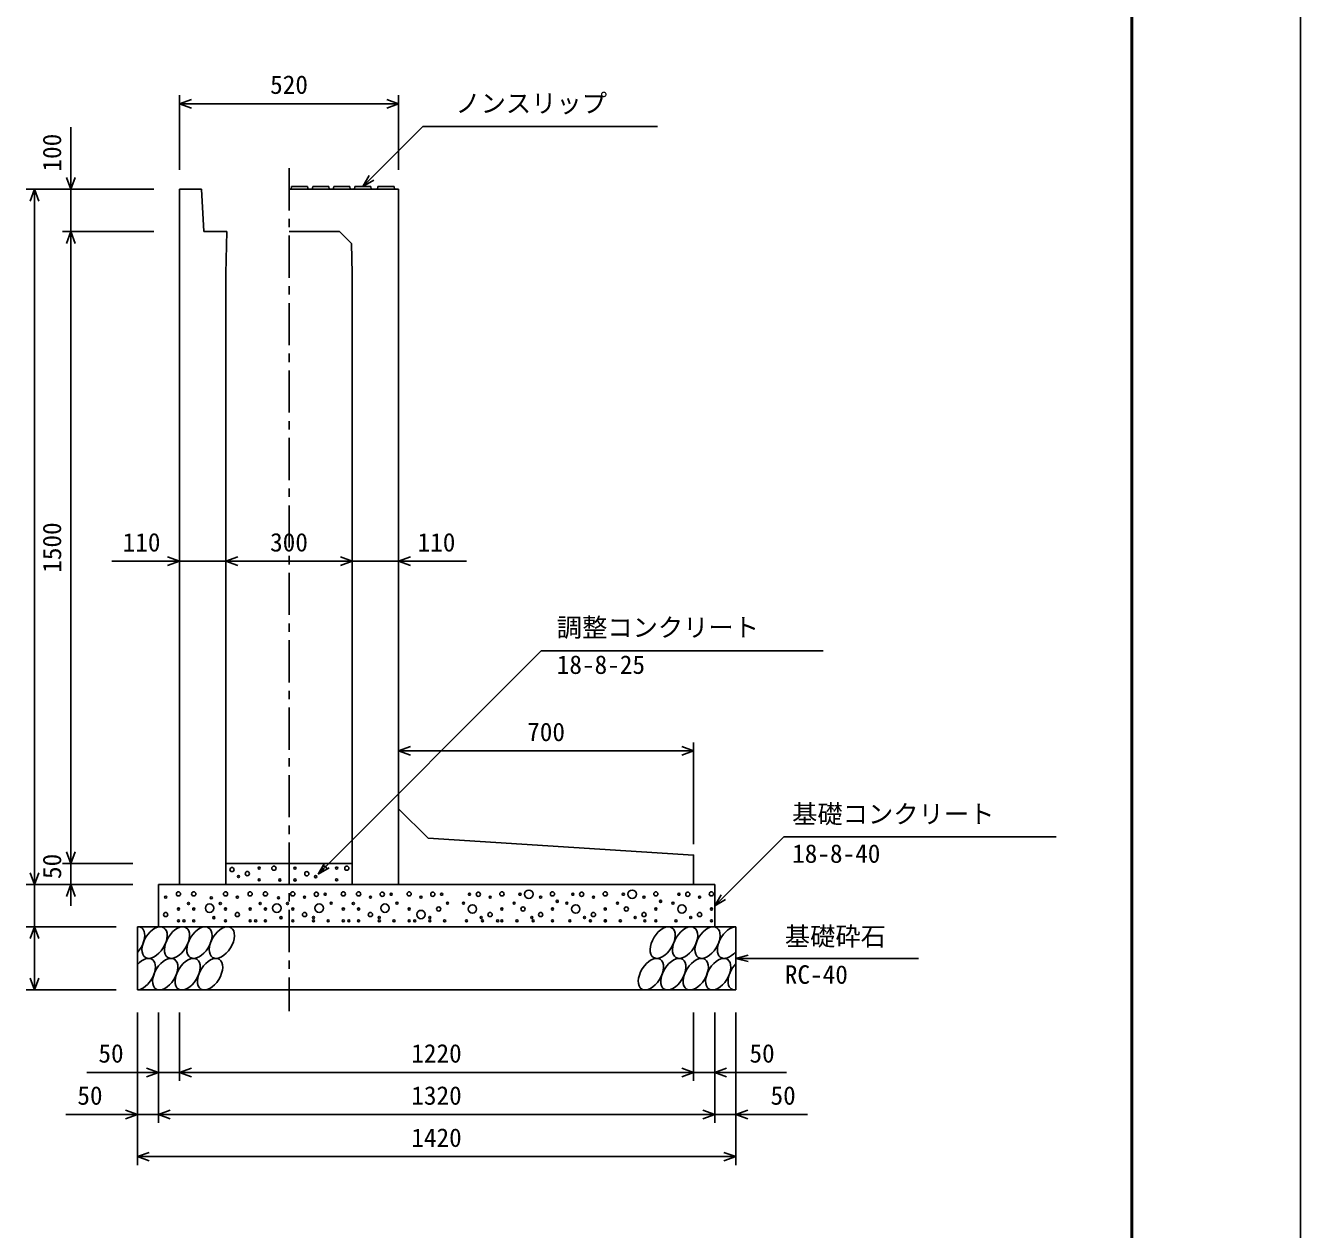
# Model space of a CAD drawing. Units: millimetres, scale not verified. Extents: x -16800 to 16800, y -5940 to 5940.
# Drawn here: x 13775 to 16800, y -2458 to 399 of the extents above; entities that cross this region are included whole.
import ezdxf
from ezdxf.enums import TextEntityAlignment as Align

# ---------------------------------------------------------------- set-up
doc = ezdxf.new("R2010")
doc.units = ezdxf.units.MM
doc.header["$LTSCALE"] = 20
doc.linetypes.add('CHAIN1', pattern=[8, 5, -1, 1, -1])
for name, color, linetype, lineweight in [('0-0_DIM', 7, 'Continuous', 25), ('0-1_Defpoints', 5, 'Continuous', 25), ('0-2_HATCH', 6, 'Continuous', 25), ('0-5_OUTLINE', 3, 'Continuous', 25), ('0-7_WAKU', 3, 'Continuous', 25)]:
    doc.layers.add(name, color=color, linetype=linetype, lineweight=lineweight)
doc.styles.add('ＭＳ ゴシック', font='')
doc.styles.get('ＭＳ ゴシック').set_extended_font_data('MS Gothic')

msp = doc.modelspace()

# ---------------------------------------------------------------- linework, layer by layer
at = {"layer": '0-0_DIM'}
for p, q in [((14140, 233.86), (14140, 57.11)), ((14660, 213.86), (14140, 213.86)), ((14660, 233.86), (14660, 57.11)), ((13882.46, 157.8), (13882.46, 10.65)), ((14575, 17.15), (14717.21, 159.36)), ((15274.1, 159.36), (14717.21, 159.36)), ((14575, 17.15), (14590, 43.13)), ((14575, 17.15), (14600.98, 32.15)), ((13775.8, 10.65), (14079.13, 10.65)), ((13795.8, 10.65), (13795.8, -1639.35)), ((13882.46, -89.35), (13882.46, 10.65)), ((13862.46, -89.35), (14079.13, -89.35)), ((13882.46, -1589.35), (13882.46, -89.35)), ((14140, -872.06), (13979.23, -872.06)), ((14140, -872.06), (14250, -872.06)), ((14250, -872.06), (14550, -872.06)), ((14660, -872.06), (14550, -872.06)), ((14660, -872.06), (14820.77, -872.06)), ((14468.79, -1614.35), (14998.44, -1084.71)), ((14998.44, -1084.71), (15667.64, -1084.71)), ((14660, -1322.06), (15360, -1322.06)), ((15360, -1302.06), (15360, -1543.01)), ((15573.65, -1525.7), (15410, -1689.35)), ((15573.65, -1525.7), (16220.53, -1525.7)), ((13862.46, -1589.35), (14029.13, -1589.35)), ((13882.46, -1589.35), (13882.46, -1639.35)), ((14468.79, -1614.35), (14483.79, -1588.37)), ((14468.79, -1614.35), (14494.78, -1599.35)), ((13775.8, -1639.35), (14029.13, -1639.35)), ((13795.8, -1739.35), (13795.8, -1639.35)), ((13882.46, -1689.35), (13882.46, -1639.35)), ((15410, -1689.35), (15425, -1663.37)), ((15410, -1689.35), (15435.98, -1674.35)), ((13775.8, -1739.35), (13990, -1739.35)), ((13795.8, -1739.35), (13795.8, -1889.35)), ((15460, -1814.35), (15488.98, -1806.59)), ((15460, -1814.35), (15893.31, -1814.35)), ((15460, -1814.35), (15488.98, -1822.12)), ((13775.8, -1889.35), (13990, -1889.35)), ((14040, -2304.87), (14040, -1942.52)), ((14090, -2204.87), (14090, -1942.52)), ((14140, -2104.87), (14140, -1942.52)), ((15360, -2104.87), (15360, -1942.52)), ((15410, -2204.87), (15410, -1942.52)), ((15460, -2304.87), (15460, -1942.52)), ((13920, -2084.87), (14140, -2084.87)), ((14140, -2084.87), (15360, -2084.87)), ((15580, -2084.87), (15360, -2084.87)), ((13870, -2184.87), (14090, -2184.87)), ((14090, -2184.87), (15410, -2184.87)), ((15630, -2184.87), (15410, -2184.87)), ((14040, -2284.87), (15460, -2284.87))]:
    msp.add_line(p, q, dxfattribs=at)
at = {"layer": '0-0_DIM', "linetype": 'CHAIN1'}
msp.add_line((14400, 60.65), (14400, -1939.35), dxfattribs=at)
at = {"layer": '0-0_DIM'}
for points in [[(14168.23, 203.59), (14140.04, 213.86), (14168.23, 224.12)], [(14631.85, 224.12), (14660.04, 213.86), (14631.85, 203.59)], [(13892.72, 38.84), (13882.46, 10.65), (13872.2, 38.84)], [(13806.06, -17.55), (13795.8, 10.65), (13785.54, -17.55)], [(13892.72, -117.55), (13882.46, -89.35), (13872.2, -117.55)], [(14111.81, -861.8), (14140, -872.06), (14111.81, -882.32)], [(14278.19, -882.32), (14250, -872.06), (14278.19, -861.8)], [(14521.81, -861.8), (14550, -872.06), (14521.81, -882.32)], [(14688.19, -861.8), (14660, -872.06), (14688.19, -882.32)], [(14688.19, -1332.32), (14660, -1322.06), (14688.19, -1311.8)], [(15331.81, -1332.32), (15360, -1322.06), (15331.81, -1311.8)], [(13892.72, -1561.16), (13882.46, -1589.35), (13872.2, -1561.16)], [(13806.06, -1611.16), (13795.8, -1639.35), (13785.54, -1611.16)], [(13892.72, -1667.55), (13882.46, -1639.35), (13872.2, -1667.55)], [(13806.06, -1767.55), (13795.8, -1739.35), (13785.54, -1767.55)], [(13806.06, -1861.16), (13795.8, -1889.35), (13785.54, -1861.16)], [(14061.81, -2074.61), (14090, -2084.87), (14061.81, -2095.13)], [(14168.19, -2095.13), (14140, -2084.87), (14168.19, -2074.61)], [(15331.81, -2074.61), (15360, -2084.87), (15331.81, -2095.13)], [(15438.19, -2074.61), (15410, -2084.87), (15438.19, -2095.13)], [(14011.81, -2174.61), (14040, -2184.87), (14011.81, -2195.13)], [(14118.19, -2195.13), (14090, -2184.87), (14118.19, -2174.61)], [(15381.81, -2174.61), (15410, -2184.87), (15381.81, -2195.13)], [(15488.19, -2174.61), (15460, -2184.87), (15488.19, -2195.13)], [(14068.19, -2295.13), (14040, -2284.87), (14068.19, -2274.61)], [(15431.81, -2274.61), (15460, -2284.87), (15431.81, -2295.13)]]:
    msp.add_lwpolyline(points, dxfattribs=at)
at = {"layer": '0-1_Defpoints'}
msp.add_lwpolyline([(0, -5940), (16800, -5940), (16800, 5940), (0, 5940)], close=True, dxfattribs=at)
at = {"layer": '0-2_HATCH'}
for p, q in [((14405, 10.65), (14406, 17.15)), ((14444, 17.15), (14406, 17.15)), ((14445, 10.65), (14444, 17.15)), ((14455, 10.65), (14456, 17.15)), ((14494, 17.15), (14456, 17.15)), ((14495, 10.65), (14494, 17.15)), ((14505, 10.65), (14506, 17.15)), ((14544, 17.15), (14506, 17.15)), ((14545, 10.65), (14544, 17.15)), ((14555, 10.65), (14556, 17.15)), ((14594, 17.15), (14556, 17.15)), ((14595, 10.65), (14594, 17.15)), ((14610, 10.65), (14611, 17.15)), ((14649, 17.15), (14611, 17.15)), ((14650, 10.65), (14649, 17.15))]:
    msp.add_line(p, q, dxfattribs=at)
for centre, radius in [((14264.67, -1603.48), 5), ((14328.9, -1600.04), 2.5), ((14364.06, -1600.33), 5), ((14413.96, -1600.33), 2.5), ((14484.06, -1600.33), 5), ((14512.91, -1600.04), 2.5), ((14536.92, -1600.33), 5), ((14279.83, -1620.18), 2.5), ((14300.86, -1613.17), 5), ((14328.9, -1628.06), 2.5), ((14378.08, -1628.34), 2.5), ((14413.96, -1628.34), 2.5), ((14442, -1613.46), 5), ((14463.03, -1620.46), 2.5), ((14512.91, -1628.06), 2.5), ((14137.54, -1661.3), 5), ((14173.78, -1661.3), 5), ((14249.24, -1661.3), 5), ((14307.59, -1661.3), 5), ((14343.83, -1661.3), 5), ((14408.72, -1661.3), 5), ((14464.8, -1662.18), 5), ((14485.83, -1662.18), 2.5), ((14528.72, -1661.3), 5), ((14564.97, -1661.3), 5), ((14621.04, -1662.18), 5), ((14642.07, -1662.18), 2.5), ((14684.97, -1661.3), 5), ((14741.04, -1662.18), 5), ((14762.07, -1662.18), 2.5), ((14827.93, -1662.18), 2.5), ((14848.96, -1662.18), 5), ((14905.03, -1661.3), 5), ((14947.93, -1662.18), 2.5), ((14968.96, -1662.18), 10), ((15025.03, -1661.3), 5), ((15073.15, -1662.18), 2.5), ((15094.18, -1662.18), 5), ((15150.26, -1661.3), 5), ((15193.15, -1662.18), 2.5), ((15214.18, -1662.18), 10), ((15270.26, -1661.3), 5), ((15325.08, -1662.18), 2.5), ((15346.11, -1662.18), 5), ((15402.18, -1661.3), 5), ((14107.23, -1669.18), 2.5), ((14161.37, -1684.1), 2.5), ((14211.4, -1695.19), 10), ((14215.43, -1670.54), 2.5), ((14236.82, -1684.1), 2.5), ((14277.28, -1669.18), 2.5), ((14331.41, -1684.1), 2.5), ((14370.88, -1695.19), 10), ((14374.91, -1670.54), 2.5), ((14396.31, -1684.1), 2.5), ((14436.76, -1669.18), 2.5), ((14471.34, -1695.19), 10), ((14499.85, -1683.19), 2.5), ((14552.55, -1684.1), 2.5), ((14593.01, -1669.18), 2.5), ((14627.58, -1695.19), 10), ((14656.09, -1683.19), 2.5), ((14713.01, -1669.18), 2.5), ((14755.06, -1697.19), 5), ((14776.09, -1683.19), 2.5), ((14813.91, -1683.19), 2.5), ((14834.94, -1697.19), 10), ((14876.99, -1669.18), 2.5), ((14933.91, -1683.19), 2.5), ((14954.94, -1697.19), 5), ((14996.99, -1669.18), 2.5), ((15036.37, -1678.87), 2.5), ((15059.13, -1683.19), 2.5), ((15080.16, -1697.19), 10), ((15122.22, -1669.18), 2.5), ((15179.13, -1683.19), 2.5), ((15200.16, -1697.19), 5), ((15242.22, -1669.18), 2.5), ((15281.6, -1678.87), 2.5), ((15311.06, -1683.19), 2.5), ((15332.09, -1697.19), 10), ((15374.14, -1669.18), 2.5), ((14107.23, -1710.33), 5), ((14137.54, -1697.19), 2.5), ((14137.54, -1725.21), 2.5), ((14150.75, -1725.21), 2.5), ((14173.78, -1697.19), 2.5), ((14173.78, -1725.21), 2.5), ((14221.4, -1717.7), 2.5), ((14249.24, -1697.19), 2.5), ((14249.24, -1725.21), 2.5), ((14277.28, -1710.33), 5), ((14307.59, -1697.19), 2.5), ((14307.59, -1725.21), 2.5), ((14320.8, -1725.21), 2.5), ((14343.83, -1697.19), 2.5), ((14343.83, -1725.21), 2.5), ((14380.88, -1717.7), 2.5), ((14408.72, -1697.19), 2.5), ((14408.72, -1725.21), 2.5), ((14436.76, -1710.33), 5), ((14457.79, -1717.33), 2.5), ((14457.82, -1725.21), 2.5), ((14492.84, -1725.21), 2.5), ((14528.72, -1697.19), 2.5), ((14528.72, -1725.21), 2.5), ((14541.93, -1725.21), 2.5), ((14564.97, -1697.19), 2.5), ((14564.97, -1725.21), 2.5), ((14593.01, -1710.33), 5), ((14614.03, -1717.33), 2.5), ((14614.06, -1725.21), 2.5), ((14649.08, -1725.21), 2.5), ((14684.97, -1697.19), 2.5), ((14684.97, -1725.21), 2.5), ((14698.18, -1725.21), 2.5), ((14713.01, -1710.33), 10), ((14734.03, -1717.33), 2.5), ((14734.06, -1725.21), 2.5), ((14769.08, -1725.21), 2.5), ((14820.92, -1725.21), 2.5), ((14855.97, -1717.33), 2.5), ((14859.08, -1725.21), 2.5), ((14876.99, -1710.33), 5), ((14894.97, -1725.21), 2.5), ((14905.03, -1697.19), 2.5), ((14905.03, -1725.21), 2.5), ((14940.92, -1725.21), 2.5), ((14975.97, -1717.33), 2.5), ((14979.08, -1725.21), 2.5), ((14996.99, -1710.33), 5), ((15025.03, -1697.19), 2.5), ((15025.03, -1725.21), 2.5), ((15066.14, -1725.21), 2.5), ((15101.19, -1717.33), 2.5), ((15115.03, -1725.21), 2.5), ((15122.22, -1710.33), 5), ((15150.26, -1697.19), 2.5), ((15150.26, -1725.21), 2.5), ((15150.92, -1725.21), 2.5), ((15186.14, -1725.21), 2.5), ((15221.19, -1717.33), 2.5), ((15242.22, -1710.33), 5), ((15243.98, -1725.21), 2.5), ((15270.26, -1697.19), 2.5), ((15270.26, -1725.21), 2.5), ((15318.07, -1725.21), 2.5), ((15353.11, -1717.33), 2.5), ((15374.14, -1710.33), 5), ((15402.18, -1697.19), 2.5), ((15402.18, -1725.21), 2.5)]:
    msp.add_circle(centre, radius, dxfattribs=at)
for centre, start_param, end_param in [((14027.64, -1776.86), 4.385593, 6.6745444), ((15446.14, -1776.86), 0.3357715, 4.4411806), ((14052.96, -1851.85), 3.5111464, 7.548991), ((15471.46, -1851.85), 1.2110787, 3.5658734)]:
    msp.add_ellipse(centre, major_axis=(21.81, 35.31), ratio=0.5792, start_param=start_param, end_param=end_param, dxfattribs=at)
for centre in [(14080.84, -1776.86), (14134.05, -1776.86), (14187.26, -1776.86), (14240.47, -1776.86), (15286.51, -1776.86), (15339.72, -1776.86), (15392.93, -1776.86), (14106.16, -1851.85), (14159.37, -1851.85), (14212.58, -1851.85), (15258.63, -1851.85), (15311.84, -1851.85), (15365.04, -1851.85), (15418.25, -1851.85)]:
    msp.add_ellipse(centre, major_axis=(21.81, 35.31), ratio=0.5792, dxfattribs=at)
at = {"layer": '0-5_OUTLINE'}
for p, q in [((14140, 10.65), (14140, -1639.35)), ((14192.5, 10.65), (14140, 10.65)), ((14192.5, 10.65), (14197.5, -89.35)), ((14660, 10.65), (14400, 10.65)), ((14660, 10.65), (14660, -1639.35)), ((14197.5, -89.35), (14252.5, -89.35)), ((14252.5, -89.35), (14250, -189.35)), ((14400, -89.35), (14520, -89.35)), ((14520, -89.35), (14548.21, -117.56)), ((14550, -189.35), (14548.21, -117.56)), ((14250, -189.35), (14250, -1639.35)), ((14550, -189.35), (14550, -1639.35)), ((14730, -1529.35), (14660, -1459.35)), ((14250, -1589.35), (14550, -1589.35)), ((14090, -1639.35), (14090, -1739.35)), ((14090, -1639.35), (15410, -1639.35)), ((14140, -1639.35), (14250, -1639.35)), ((14550, -1639.35), (15360, -1639.35)), ((15410, -1639.35), (15410, -1739.35)), ((14040, -1739.35), (14040, -1889.35)), ((14040, -1739.35), (15460, -1739.35)), ((15460, -1739.35), (15460, -1889.35)), ((14040, -1889.35), (15460, -1889.35))]:
    msp.add_line(p, q, dxfattribs=at)
msp.add_lwpolyline([(14730, -1529.35), (15360, -1569.35), (15360, -1639.35)], dxfattribs=at)
at = {"layer": '0-7_WAKU', "lineweight": 50}
msp.add_lwpolyline([(400, -5540), (16400, -5540), (16400, 5540), (400, 5540)], close=True, dxfattribs=at)

# ---------------------------------------------------------------- texts
at = {"layer": '0-0_DIM', "style": 'ＭＳ ゴシック'}
for s, p in [('520', (14355, 223.86)), ('ノンスリップ', (14794.52, 179.54)), ('110', (14005.08, -862.06)), ('300', (14354.92, -862.06)), ('110', (14704.92, -862.06)), ('調整コンクリート', (15035.15, -1064.2)), ('18-8-25', (15035.15, -1152.48)), ('700', (14965, -1312.06)), ('基礎コンクリート', (15593.65, -1506.97)), ('18-8-40', (15593.65, -1600.78)), ('基礎砕石', (15576.32, -1797.18)), ('RC-40', (15576.32, -1887.87)), ('50', (13947.56, -2074.87)), ('1220', (14690, -2074.87)), ('50', (15492.44, -2074.87)), ('50', (13897.56, -2174.87)), ('1320', (14690, -2174.87)), ('50', (15542.44, -2174.87)), ('1420', (14690, -2274.87))]:
    msp.add_text(s, height=43.99, dxfattribs=at).set_placement(p, align=Align.BOTTOM_LEFT)
for s, p in [('100', (13872.46, 52.73)), ('1500', (13872.46, -899.35)), ('50', (13872.46, -1626.03))]:
    msp.add_text(s, height=43.99, rotation=90, dxfattribs=at).set_placement(p, align=Align.BOTTOM_LEFT)

doc.saveas('drawing.dxf')
